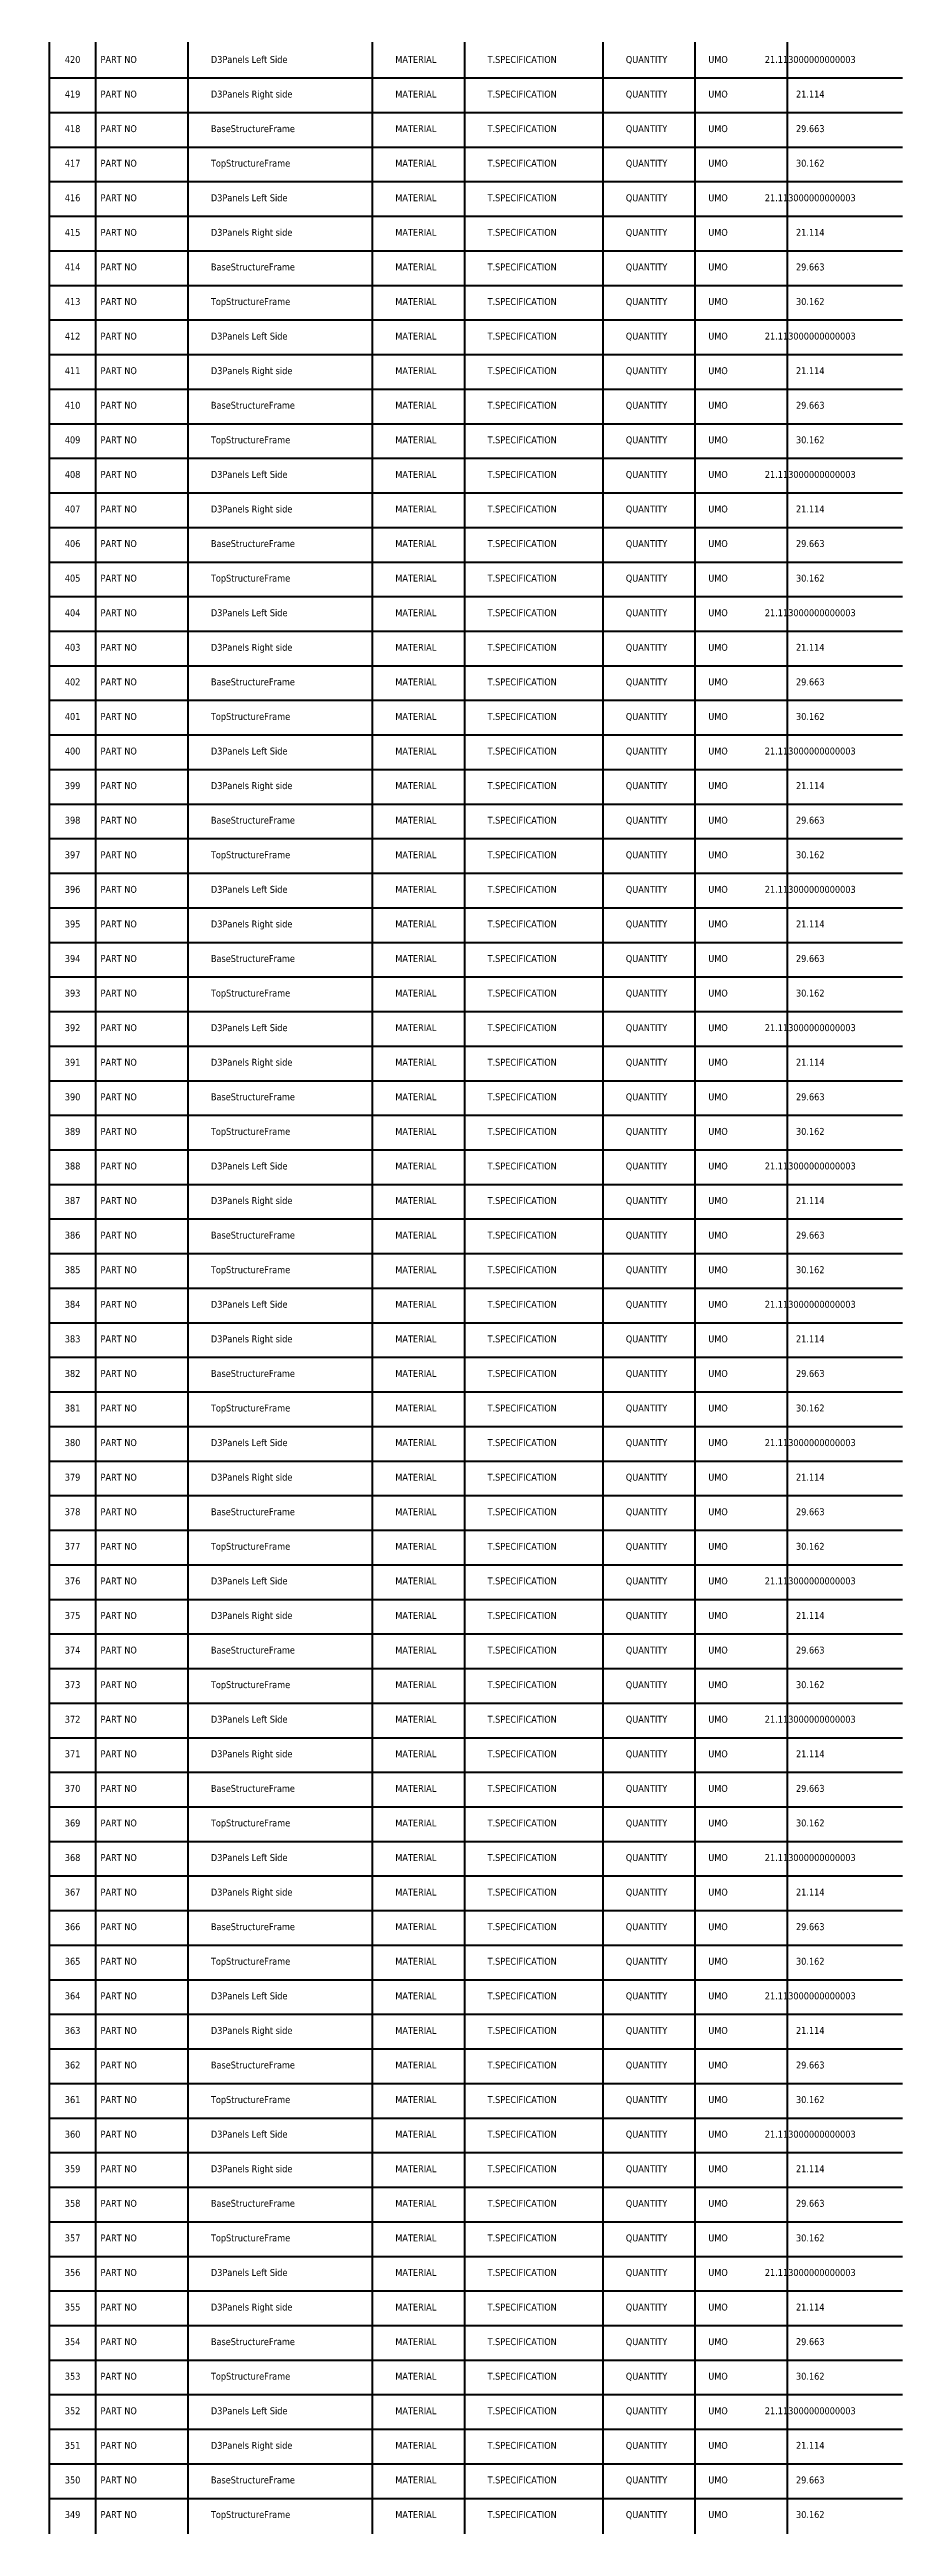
# Model space of a CAD drawing. Header units: metres. Extents: x 849 to 1219, y 30 to 8620.
# Drawn here: x 849 to 1219, y 5398 to 6472 of the extents above; entities that cross this region are included whole.
import ezdxf
from ezdxf.enums import TextEntityAlignment as Align

# ---------------------------------------------------------------- set-up
doc = ezdxf.new("R2010")
doc.units = ezdxf.units.M
doc.layers.add('Default', color=7, linetype='Continuous', lineweight=50, true_color=0x000000)
doc.styles.add('Default', font='tahoma.ttf')

msp = doc.modelspace()

# ---------------------------------------------------------------- linework, layer by layer
at = {"layer": 'Default'}
for p, q in [((849, 160), (849, 8620)), ((869, 8620), (869, 160)), ((909, 8620), (909, 160)), ((989, 8620), (989, 160)), ((1029, 8620), (1029, 160)), ((1089, 8620), (1089, 160)), ((1129, 8620), (1129, 160)), ((1169, 8620), (1169, 160)), ((849, 6460), (1219, 6460)), ((849, 6445), (1219, 6445)), ((849, 6430), (1219, 6430)), ((849, 6415), (1219, 6415)), ((849, 6400), (1219, 6400)), ((849, 6385), (1219, 6385)), ((849, 6370), (1219, 6370)), ((849, 6355), (1219, 6355)), ((849, 6340), (1219, 6340)), ((849, 6325), (1219, 6325)), ((849, 6310), (1219, 6310)), ((849, 6295), (1219, 6295)), ((849, 6280), (1219, 6280)), ((849, 6265), (1219, 6265)), ((849, 6250), (1219, 6250)), ((849, 6235), (1219, 6235)), ((849, 6220), (1219, 6220)), ((849, 6205), (1219, 6205)), ((849, 6190), (1219, 6190)), ((849, 6175), (1219, 6175)), ((849, 6160), (1219, 6160)), ((849, 6145), (1219, 6145)), ((849, 6130), (1219, 6130)), ((849, 6115), (1219, 6115)), ((849, 6100), (1219, 6100)), ((849, 6085), (1219, 6085)), ((849, 6070), (1219, 6070)), ((849, 6055), (1219, 6055)), ((849, 6040), (1219, 6040)), ((849, 6025), (1219, 6025)), ((849, 6010), (1219, 6010)), ((849, 5995), (1219, 5995)), ((849, 5980), (1219, 5980)), ((849, 5965), (1219, 5965)), ((849, 5950), (1219, 5950)), ((849, 5935), (1219, 5935)), ((849, 5920), (1219, 5920)), ((849, 5905), (1219, 5905)), ((849, 5890), (1219, 5890)), ((849, 5875), (1219, 5875)), ((849, 5860), (1219, 5860)), ((849, 5845), (1219, 5845)), ((849, 5830), (1219, 5830)), ((849, 5815), (1219, 5815)), ((849, 5800), (1219, 5800)), ((849, 5785), (1219, 5785)), ((849, 5770), (1219, 5770)), ((849, 5755), (1219, 5755)), ((849, 5740), (1219, 5740)), ((849, 5725), (1219, 5725)), ((849, 5710), (1219, 5710)), ((849, 5695), (1219, 5695)), ((849, 5680), (1219, 5680)), ((849, 5665), (1219, 5665)), ((849, 5650), (1219, 5650)), ((849, 5635), (1219, 5635)), ((849, 5620), (1219, 5620)), ((849, 5605), (1219, 5605)), ((849, 5590), (1219, 5590)), ((849, 5575), (1219, 5575)), ((849, 5560), (1219, 5560)), ((849, 5545), (1219, 5545)), ((849, 5530), (1219, 5530)), ((849, 5515), (1219, 5515)), ((849, 5500), (1219, 5500)), ((849, 5485), (1219, 5485)), ((849, 5470), (1219, 5470)), ((849, 5455), (1219, 5455)), ((849, 5440), (1219, 5440)), ((849, 5425), (1219, 5425)), ((849, 5410), (1219, 5410))]:
    msp.add_line(p, q, dxfattribs=at)

# ---------------------------------------------------------------- texts
at = {"layer": 'Default', "style": 'Default'}
for s, p in [('420', (859, 6468)), ('PART NO', (879, 6468)), ('UMO', (1139, 6468)), ('21.113000000000003', (1179, 6468)), ('419', (859, 6453)), ('PART NO', (879, 6453)), ('UMO', (1139, 6453)), ('21.114', (1179, 6453)), ('418', (859, 6438)), ('PART NO', (879, 6438)), ('UMO', (1139, 6438)), ('29.663', (1179, 6438)), ('417', (859, 6423)), ('PART NO', (879, 6423)), ('UMO', (1139, 6423)), ('30.162', (1179, 6423)), ('416', (859, 6408)), ('PART NO', (879, 6408)), ('UMO', (1139, 6408)), ('21.113000000000003', (1179, 6408)), ('415', (859, 6393)), ('PART NO', (879, 6393)), ('UMO', (1139, 6393)), ('21.114', (1179, 6393)), ('414', (859, 6378)), ('PART NO', (879, 6378)), ('UMO', (1139, 6378)), ('29.663', (1179, 6378)), ('413', (859, 6363)), ('PART NO', (879, 6363)), ('UMO', (1139, 6363)), ('30.162', (1179, 6363)), ('412', (859, 6348)), ('PART NO', (879, 6348)), ('UMO', (1139, 6348)), ('21.113000000000003', (1179, 6348)), ('411', (859, 6333)), ('PART NO', (879, 6333)), ('UMO', (1139, 6333)), ('21.114', (1179, 6333)), ('410', (859, 6318)), ('PART NO', (879, 6318)), ('UMO', (1139, 6318)), ('29.663', (1179, 6318)), ('409', (859, 6303)), ('PART NO', (879, 6303)), ('UMO', (1139, 6303)), ('30.162', (1179, 6303)), ('408', (859, 6288)), ('PART NO', (879, 6288)), ('UMO', (1139, 6288)), ('21.113000000000003', (1179, 6288)), ('407', (859, 6273)), ('PART NO', (879, 6273)), ('UMO', (1139, 6273)), ('21.114', (1179, 6273)), ('406', (859, 6258)), ('PART NO', (879, 6258)), ('UMO', (1139, 6258)), ('29.663', (1179, 6258)), ('405', (859, 6243)), ('PART NO', (879, 6243)), ('UMO', (1139, 6243)), ('30.162', (1179, 6243)), ('404', (859, 6228)), ('PART NO', (879, 6228)), ('UMO', (1139, 6228)), ('21.113000000000003', (1179, 6228)), ('403', (859, 6213)), ('PART NO', (879, 6213)), ('UMO', (1139, 6213)), ('21.114', (1179, 6213)), ('402', (859, 6198)), ('PART NO', (879, 6198)), ('UMO', (1139, 6198)), ('29.663', (1179, 6198)), ('401', (859, 6183)), ('PART NO', (879, 6183)), ('UMO', (1139, 6183)), ('30.162', (1179, 6183)), ('400', (859, 6168)), ('PART NO', (879, 6168)), ('UMO', (1139, 6168)), ('21.113000000000003', (1179, 6168)), ('399', (859, 6153)), ('PART NO', (879, 6153)), ('UMO', (1139, 6153)), ('21.114', (1179, 6153)), ('398', (859, 6138)), ('PART NO', (879, 6138)), ('UMO', (1139, 6138)), ('29.663', (1179, 6138)), ('397', (859, 6123)), ('PART NO', (879, 6123)), ('UMO', (1139, 6123)), ('30.162', (1179, 6123)), ('396', (859, 6108)), ('PART NO', (879, 6108)), ('UMO', (1139, 6108)), ('21.113000000000003', (1179, 6108)), ('395', (859, 6093)), ('PART NO', (879, 6093)), ('UMO', (1139, 6093)), ('21.114', (1179, 6093)), ('394', (859, 6078)), ('PART NO', (879, 6078)), ('UMO', (1139, 6078)), ('29.663', (1179, 6078)), ('393', (859, 6063)), ('PART NO', (879, 6063)), ('UMO', (1139, 6063)), ('30.162', (1179, 6063)), ('392', (859, 6048)), ('PART NO', (879, 6048)), ('UMO', (1139, 6048)), ('21.113000000000003', (1179, 6048)), ('391', (859, 6033)), ('PART NO', (879, 6033)), ('UMO', (1139, 6033)), ('21.114', (1179, 6033)), ('390', (859, 6018)), ('PART NO', (879, 6018)), ('UMO', (1139, 6018)), ('29.663', (1179, 6018)), ('389', (859, 6003)), ('PART NO', (879, 6003)), ('UMO', (1139, 6003)), ('30.162', (1179, 6003)), ('388', (859, 5988)), ('PART NO', (879, 5988)), ('UMO', (1139, 5988)), ('21.113000000000003', (1179, 5988)), ('387', (859, 5973)), ('PART NO', (879, 5973)), ('UMO', (1139, 5973)), ('21.114', (1179, 5973)), ('386', (859, 5958)), ('PART NO', (879, 5958)), ('UMO', (1139, 5958)), ('29.663', (1179, 5958)), ('385', (859, 5943)), ('PART NO', (879, 5943)), ('UMO', (1139, 5943)), ('30.162', (1179, 5943)), ('384', (859, 5928)), ('PART NO', (879, 5928)), ('UMO', (1139, 5928)), ('21.113000000000003', (1179, 5928)), ('383', (859, 5913)), ('PART NO', (879, 5913)), ('UMO', (1139, 5913)), ('21.114', (1179, 5913)), ('382', (859, 5898)), ('PART NO', (879, 5898)), ('UMO', (1139, 5898)), ('29.663', (1179, 5898)), ('381', (859, 5883)), ('PART NO', (879, 5883)), ('UMO', (1139, 5883)), ('30.162', (1179, 5883)), ('380', (859, 5868)), ('PART NO', (879, 5868)), ('UMO', (1139, 5868)), ('21.113000000000003', (1179, 5868)), ('379', (859, 5853)), ('PART NO', (879, 5853)), ('UMO', (1139, 5853)), ('21.114', (1179, 5853)), ('378', (859, 5838)), ('PART NO', (879, 5838)), ('UMO', (1139, 5838)), ('29.663', (1179, 5838)), ('377', (859, 5823)), ('PART NO', (879, 5823)), ('UMO', (1139, 5823)), ('30.162', (1179, 5823)), ('376', (859, 5808)), ('PART NO', (879, 5808)), ('UMO', (1139, 5808)), ('21.113000000000003', (1179, 5808)), ('375', (859, 5793)), ('PART NO', (879, 5793)), ('UMO', (1139, 5793)), ('21.114', (1179, 5793)), ('374', (859, 5778)), ('PART NO', (879, 5778)), ('UMO', (1139, 5778)), ('29.663', (1179, 5778)), ('373', (859, 5763)), ('PART NO', (879, 5763)), ('UMO', (1139, 5763)), ('30.162', (1179, 5763)), ('372', (859, 5748)), ('PART NO', (879, 5748)), ('UMO', (1139, 5748)), ('21.113000000000003', (1179, 5748)), ('371', (859, 5733)), ('PART NO', (879, 5733)), ('UMO', (1139, 5733)), ('21.114', (1179, 5733)), ('370', (859, 5718)), ('PART NO', (879, 5718)), ('UMO', (1139, 5718)), ('29.663', (1179, 5718)), ('369', (859, 5703)), ('PART NO', (879, 5703)), ('UMO', (1139, 5703)), ('30.162', (1179, 5703)), ('368', (859, 5688)), ('PART NO', (879, 5688)), ('UMO', (1139, 5688)), ('21.113000000000003', (1179, 5688)), ('367', (859, 5673)), ('PART NO', (879, 5673)), ('UMO', (1139, 5673)), ('21.114', (1179, 5673)), ('366', (859, 5658)), ('PART NO', (879, 5658)), ('UMO', (1139, 5658)), ('29.663', (1179, 5658)), ('365', (859, 5643)), ('PART NO', (879, 5643)), ('UMO', (1139, 5643)), ('30.162', (1179, 5643)), ('364', (859, 5628)), ('PART NO', (879, 5628)), ('UMO', (1139, 5628)), ('21.113000000000003', (1179, 5628)), ('363', (859, 5613)), ('PART NO', (879, 5613)), ('UMO', (1139, 5613)), ('21.114', (1179, 5613)), ('362', (859, 5598)), ('PART NO', (879, 5598)), ('UMO', (1139, 5598)), ('29.663', (1179, 5598)), ('361', (859, 5583)), ('PART NO', (879, 5583)), ('UMO', (1139, 5583)), ('30.162', (1179, 5583)), ('360', (859, 5568)), ('PART NO', (879, 5568)), ('UMO', (1139, 5568)), ('21.113000000000003', (1179, 5568)), ('359', (859, 5553)), ('PART NO', (879, 5553)), ('UMO', (1139, 5553)), ('21.114', (1179, 5553)), ('358', (859, 5538)), ('PART NO', (879, 5538)), ('UMO', (1139, 5538)), ('29.663', (1179, 5538)), ('357', (859, 5523)), ('PART NO', (879, 5523)), ('UMO', (1139, 5523)), ('30.162', (1179, 5523)), ('356', (859, 5508)), ('PART NO', (879, 5508)), ('UMO', (1139, 5508)), ('21.113000000000003', (1179, 5508)), ('355', (859, 5493)), ('PART NO', (879, 5493)), ('UMO', (1139, 5493)), ('21.114', (1179, 5493)), ('354', (859, 5478)), ('PART NO', (879, 5478)), ('UMO', (1139, 5478)), ('29.663', (1179, 5478)), ('353', (859, 5463)), ('PART NO', (879, 5463)), ('UMO', (1139, 5463)), ('30.162', (1179, 5463)), ('352', (859, 5448)), ('PART NO', (879, 5448)), ('UMO', (1139, 5448)), ('21.113000000000003', (1179, 5448)), ('351', (859, 5433)), ('PART NO', (879, 5433)), ('UMO', (1139, 5433)), ('21.114', (1179, 5433)), ('350', (859, 5418)), ('PART NO', (879, 5418)), ('UMO', (1139, 5418)), ('29.663', (1179, 5418)), ('349', (859, 5403)), ('PART NO', (879, 5403)), ('UMO', (1139, 5403)), ('30.162', (1179, 5403))]:
    msp.add_text(s, height=3, dxfattribs=at).set_placement(p, align=Align.MIDDLE_CENTER)
for s, p in [('D3Panels Left Side', (919, 6468)), ('MATERIAL', (999, 6468)), ('T.SPECIFICATION', (1039, 6468)), ('QUANTITY', (1099, 6468)), ('D3Panels Right side', (919, 6453)), ('MATERIAL', (999, 6453)), ('T.SPECIFICATION', (1039, 6453)), ('QUANTITY', (1099, 6453)), ('BaseStructureFrame', (919, 6438)), ('MATERIAL', (999, 6438)), ('T.SPECIFICATION', (1039, 6438)), ('QUANTITY', (1099, 6438)), ('TopStructureFrame', (919, 6423)), ('MATERIAL', (999, 6423)), ('T.SPECIFICATION', (1039, 6423)), ('QUANTITY', (1099, 6423)), ('D3Panels Left Side', (919, 6408)), ('MATERIAL', (999, 6408)), ('T.SPECIFICATION', (1039, 6408)), ('QUANTITY', (1099, 6408)), ('D3Panels Right side', (919, 6393)), ('MATERIAL', (999, 6393)), ('T.SPECIFICATION', (1039, 6393)), ('QUANTITY', (1099, 6393)), ('BaseStructureFrame', (919, 6378)), ('MATERIAL', (999, 6378)), ('T.SPECIFICATION', (1039, 6378)), ('QUANTITY', (1099, 6378)), ('TopStructureFrame', (919, 6363)), ('MATERIAL', (999, 6363)), ('T.SPECIFICATION', (1039, 6363)), ('QUANTITY', (1099, 6363)), ('D3Panels Left Side', (919, 6348)), ('MATERIAL', (999, 6348)), ('T.SPECIFICATION', (1039, 6348)), ('QUANTITY', (1099, 6348)), ('D3Panels Right side', (919, 6333)), ('MATERIAL', (999, 6333)), ('T.SPECIFICATION', (1039, 6333)), ('QUANTITY', (1099, 6333)), ('BaseStructureFrame', (919, 6318)), ('MATERIAL', (999, 6318)), ('T.SPECIFICATION', (1039, 6318)), ('QUANTITY', (1099, 6318)), ('TopStructureFrame', (919, 6303)), ('MATERIAL', (999, 6303)), ('T.SPECIFICATION', (1039, 6303)), ('QUANTITY', (1099, 6303)), ('D3Panels Left Side', (919, 6288)), ('MATERIAL', (999, 6288)), ('T.SPECIFICATION', (1039, 6288)), ('QUANTITY', (1099, 6288)), ('D3Panels Right side', (919, 6273)), ('MATERIAL', (999, 6273)), ('T.SPECIFICATION', (1039, 6273)), ('QUANTITY', (1099, 6273)), ('BaseStructureFrame', (919, 6258)), ('MATERIAL', (999, 6258)), ('T.SPECIFICATION', (1039, 6258)), ('QUANTITY', (1099, 6258)), ('TopStructureFrame', (919, 6243)), ('MATERIAL', (999, 6243)), ('T.SPECIFICATION', (1039, 6243)), ('QUANTITY', (1099, 6243)), ('D3Panels Left Side', (919, 6228)), ('MATERIAL', (999, 6228)), ('T.SPECIFICATION', (1039, 6228)), ('QUANTITY', (1099, 6228)), ('D3Panels Right side', (919, 6213)), ('MATERIAL', (999, 6213)), ('T.SPECIFICATION', (1039, 6213)), ('QUANTITY', (1099, 6213)), ('BaseStructureFrame', (919, 6198)), ('MATERIAL', (999, 6198)), ('T.SPECIFICATION', (1039, 6198)), ('QUANTITY', (1099, 6198)), ('TopStructureFrame', (919, 6183)), ('MATERIAL', (999, 6183)), ('T.SPECIFICATION', (1039, 6183)), ('QUANTITY', (1099, 6183)), ('D3Panels Left Side', (919, 6168)), ('MATERIAL', (999, 6168)), ('T.SPECIFICATION', (1039, 6168)), ('QUANTITY', (1099, 6168)), ('D3Panels Right side', (919, 6153)), ('MATERIAL', (999, 6153)), ('T.SPECIFICATION', (1039, 6153)), ('QUANTITY', (1099, 6153)), ('BaseStructureFrame', (919, 6138)), ('MATERIAL', (999, 6138)), ('T.SPECIFICATION', (1039, 6138)), ('QUANTITY', (1099, 6138)), ('TopStructureFrame', (919, 6123)), ('MATERIAL', (999, 6123)), ('T.SPECIFICATION', (1039, 6123)), ('QUANTITY', (1099, 6123)), ('D3Panels Left Side', (919, 6108)), ('MATERIAL', (999, 6108)), ('T.SPECIFICATION', (1039, 6108)), ('QUANTITY', (1099, 6108)), ('D3Panels Right side', (919, 6093)), ('MATERIAL', (999, 6093)), ('T.SPECIFICATION', (1039, 6093)), ('QUANTITY', (1099, 6093)), ('BaseStructureFrame', (919, 6078)), ('MATERIAL', (999, 6078)), ('T.SPECIFICATION', (1039, 6078)), ('QUANTITY', (1099, 6078)), ('TopStructureFrame', (919, 6063)), ('MATERIAL', (999, 6063)), ('T.SPECIFICATION', (1039, 6063)), ('QUANTITY', (1099, 6063)), ('D3Panels Left Side', (919, 6048)), ('MATERIAL', (999, 6048)), ('T.SPECIFICATION', (1039, 6048)), ('QUANTITY', (1099, 6048)), ('D3Panels Right side', (919, 6033)), ('MATERIAL', (999, 6033)), ('T.SPECIFICATION', (1039, 6033)), ('QUANTITY', (1099, 6033)), ('BaseStructureFrame', (919, 6018)), ('MATERIAL', (999, 6018)), ('T.SPECIFICATION', (1039, 6018)), ('QUANTITY', (1099, 6018)), ('TopStructureFrame', (919, 6003)), ('MATERIAL', (999, 6003)), ('T.SPECIFICATION', (1039, 6003)), ('QUANTITY', (1099, 6003)), ('D3Panels Left Side', (919, 5988)), ('MATERIAL', (999, 5988)), ('T.SPECIFICATION', (1039, 5988)), ('QUANTITY', (1099, 5988)), ('D3Panels Right side', (919, 5973)), ('MATERIAL', (999, 5973)), ('T.SPECIFICATION', (1039, 5973)), ('QUANTITY', (1099, 5973)), ('BaseStructureFrame', (919, 5958)), ('MATERIAL', (999, 5958)), ('T.SPECIFICATION', (1039, 5958)), ('QUANTITY', (1099, 5958)), ('TopStructureFrame', (919, 5943)), ('MATERIAL', (999, 5943)), ('T.SPECIFICATION', (1039, 5943)), ('QUANTITY', (1099, 5943)), ('D3Panels Left Side', (919, 5928)), ('MATERIAL', (999, 5928)), ('T.SPECIFICATION', (1039, 5928)), ('QUANTITY', (1099, 5928)), ('D3Panels Right side', (919, 5913)), ('MATERIAL', (999, 5913)), ('T.SPECIFICATION', (1039, 5913)), ('QUANTITY', (1099, 5913)), ('BaseStructureFrame', (919, 5898)), ('MATERIAL', (999, 5898)), ('T.SPECIFICATION', (1039, 5898)), ('QUANTITY', (1099, 5898)), ('TopStructureFrame', (919, 5883)), ('MATERIAL', (999, 5883)), ('T.SPECIFICATION', (1039, 5883)), ('QUANTITY', (1099, 5883)), ('D3Panels Left Side', (919, 5868)), ('MATERIAL', (999, 5868)), ('T.SPECIFICATION', (1039, 5868)), ('QUANTITY', (1099, 5868)), ('D3Panels Right side', (919, 5853)), ('MATERIAL', (999, 5853)), ('T.SPECIFICATION', (1039, 5853)), ('QUANTITY', (1099, 5853)), ('BaseStructureFrame', (919, 5838)), ('MATERIAL', (999, 5838)), ('T.SPECIFICATION', (1039, 5838)), ('QUANTITY', (1099, 5838)), ('TopStructureFrame', (919, 5823)), ('MATERIAL', (999, 5823)), ('T.SPECIFICATION', (1039, 5823)), ('QUANTITY', (1099, 5823)), ('D3Panels Left Side', (919, 5808)), ('MATERIAL', (999, 5808)), ('T.SPECIFICATION', (1039, 5808)), ('QUANTITY', (1099, 5808)), ('D3Panels Right side', (919, 5793)), ('MATERIAL', (999, 5793)), ('T.SPECIFICATION', (1039, 5793)), ('QUANTITY', (1099, 5793)), ('BaseStructureFrame', (919, 5778)), ('MATERIAL', (999, 5778)), ('T.SPECIFICATION', (1039, 5778)), ('QUANTITY', (1099, 5778)), ('TopStructureFrame', (919, 5763)), ('MATERIAL', (999, 5763)), ('T.SPECIFICATION', (1039, 5763)), ('QUANTITY', (1099, 5763)), ('D3Panels Left Side', (919, 5748)), ('MATERIAL', (999, 5748)), ('T.SPECIFICATION', (1039, 5748)), ('QUANTITY', (1099, 5748)), ('D3Panels Right side', (919, 5733)), ('MATERIAL', (999, 5733)), ('T.SPECIFICATION', (1039, 5733)), ('QUANTITY', (1099, 5733)), ('BaseStructureFrame', (919, 5718)), ('MATERIAL', (999, 5718)), ('T.SPECIFICATION', (1039, 5718)), ('QUANTITY', (1099, 5718)), ('TopStructureFrame', (919, 5703)), ('MATERIAL', (999, 5703)), ('T.SPECIFICATION', (1039, 5703)), ('QUANTITY', (1099, 5703)), ('D3Panels Left Side', (919, 5688)), ('MATERIAL', (999, 5688)), ('T.SPECIFICATION', (1039, 5688)), ('QUANTITY', (1099, 5688)), ('D3Panels Right side', (919, 5673)), ('MATERIAL', (999, 5673)), ('T.SPECIFICATION', (1039, 5673)), ('QUANTITY', (1099, 5673)), ('BaseStructureFrame', (919, 5658)), ('MATERIAL', (999, 5658)), ('T.SPECIFICATION', (1039, 5658)), ('QUANTITY', (1099, 5658)), ('TopStructureFrame', (919, 5643)), ('MATERIAL', (999, 5643)), ('T.SPECIFICATION', (1039, 5643)), ('QUANTITY', (1099, 5643)), ('D3Panels Left Side', (919, 5628)), ('MATERIAL', (999, 5628)), ('T.SPECIFICATION', (1039, 5628)), ('QUANTITY', (1099, 5628)), ('D3Panels Right side', (919, 5613)), ('MATERIAL', (999, 5613)), ('T.SPECIFICATION', (1039, 5613)), ('QUANTITY', (1099, 5613)), ('BaseStructureFrame', (919, 5598)), ('MATERIAL', (999, 5598)), ('T.SPECIFICATION', (1039, 5598)), ('QUANTITY', (1099, 5598)), ('TopStructureFrame', (919, 5583)), ('MATERIAL', (999, 5583)), ('T.SPECIFICATION', (1039, 5583)), ('QUANTITY', (1099, 5583)), ('D3Panels Left Side', (919, 5568)), ('MATERIAL', (999, 5568)), ('T.SPECIFICATION', (1039, 5568)), ('QUANTITY', (1099, 5568)), ('D3Panels Right side', (919, 5553)), ('MATERIAL', (999, 5553)), ('T.SPECIFICATION', (1039, 5553)), ('QUANTITY', (1099, 5553)), ('BaseStructureFrame', (919, 5538)), ('MATERIAL', (999, 5538)), ('T.SPECIFICATION', (1039, 5538)), ('QUANTITY', (1099, 5538)), ('TopStructureFrame', (919, 5523)), ('MATERIAL', (999, 5523)), ('T.SPECIFICATION', (1039, 5523)), ('QUANTITY', (1099, 5523)), ('D3Panels Left Side', (919, 5508)), ('MATERIAL', (999, 5508)), ('T.SPECIFICATION', (1039, 5508)), ('QUANTITY', (1099, 5508)), ('D3Panels Right side', (919, 5493)), ('MATERIAL', (999, 5493)), ('T.SPECIFICATION', (1039, 5493)), ('QUANTITY', (1099, 5493)), ('BaseStructureFrame', (919, 5478)), ('MATERIAL', (999, 5478)), ('T.SPECIFICATION', (1039, 5478)), ('QUANTITY', (1099, 5478)), ('TopStructureFrame', (919, 5463)), ('MATERIAL', (999, 5463)), ('T.SPECIFICATION', (1039, 5463)), ('QUANTITY', (1099, 5463)), ('D3Panels Left Side', (919, 5448)), ('MATERIAL', (999, 5448)), ('T.SPECIFICATION', (1039, 5448)), ('QUANTITY', (1099, 5448)), ('D3Panels Right side', (919, 5433)), ('MATERIAL', (999, 5433)), ('T.SPECIFICATION', (1039, 5433)), ('QUANTITY', (1099, 5433)), ('BaseStructureFrame', (919, 5418)), ('MATERIAL', (999, 5418)), ('T.SPECIFICATION', (1039, 5418)), ('QUANTITY', (1099, 5418)), ('TopStructureFrame', (919, 5403)), ('MATERIAL', (999, 5403)), ('T.SPECIFICATION', (1039, 5403)), ('QUANTITY', (1099, 5403))]:
    msp.add_text(s, height=3, dxfattribs=at).set_placement(p, align=Align.MIDDLE_LEFT)

doc.saveas('drawing.dxf')
